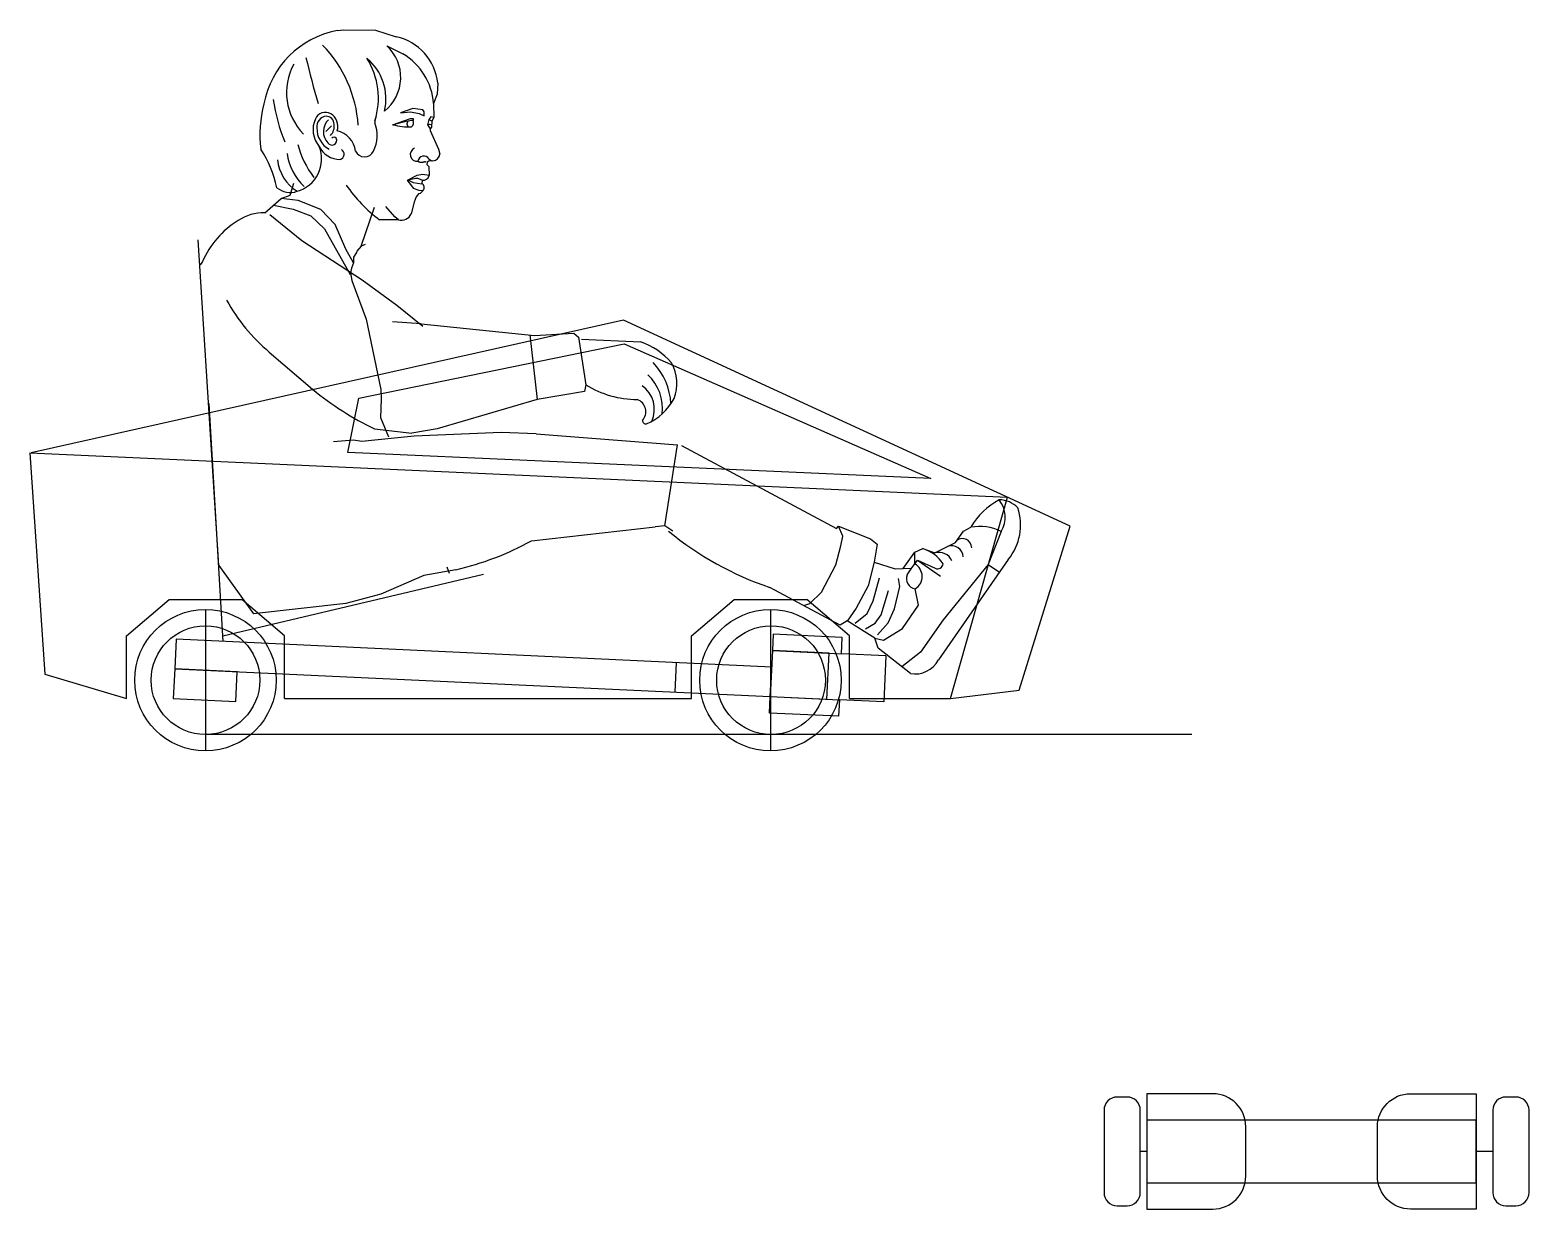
# Model space of a CAD drawing. Header units: millimetres. Extents: x 1207 to 16421, y -1609 to 10563.
# Drawn here: x 6208 to 8483, y 5333 to 7123 of the extents above; entities that cross this region are included whole.
import ezdxf

# ---------------------------------------------------------------- set-up
doc = ezdxf.new("R2010")
doc.units = ezdxf.units.MM
for name, color, linetype in [('person_arm', 7, 'Continuous'), ('person_leg1', 7, 'Continuous'), ('person_lowerleg1', 7, 'Continuous'), ('person_torso', 7, 'Continuous'), ('simplify body', 3, 'Continuous')]:
    doc.layers.add(name, color=color, linetype=linetype)

msp = doc.modelspace()

# ---------------------------------------------------------------- linework, layer by layer
for p, q in [((6501.055, 6195.09), (6480.034, 6556.462)), ((6896.223, 6296.787), (6500.592, 6203.051)), ((7335.908, 6206.201), (7334.743, 6181.228)), ((7440.794, 6201.308), (7335.908, 6206.201)), ((7439.629, 6176.336), (7440.794, 6201.308)), ((7334.743, 6181.228), (7439.629, 6176.336)), ((7507.056, 6173.19), (7439.629, 6176.336)), ((7507.056, 6173.19), (7503.794, 6103.266)), ((7188.736, 6163.012), (7186.639, 6118.061)), ((7330.317, 6086.331), (7331.482, 6111.304)), ((7331.482, 6111.304), (7436.368, 6106.412)), ((7436.368, 6106.412), (7435.203, 6081.439)), ((7503.794, 6103.266), (7436.368, 6106.412)), ((7435.203, 6081.439), (7330.317, 6086.331)), ((7971.047, 6053.777), (6474.214, 6053.777)), ((7903.059, 5420.982), (7893.059, 5420.982)), ((8428.059, 5420.982), (8403.059, 5420.982))]:
    msp.add_line(p, q)
for points in [[(6427.465, 6153.474), (7331.482, 6111.304), (7333.578, 6156.255), (6429.561, 6198.425)], [(7331.482, 6111.304), (7417.388, 6107.297), (7420.65, 6177.221), (7334.743, 6181.228)], [(6425.368, 6108.523), (6520.265, 6104.096), (6522.361, 6149.048), (6427.465, 6153.474)], [(7903.059, 5468.482), (7903.059, 5373.482), (8403.059, 5373.482), (8403.059, 5468.482)]]:
    msp.add_lwpolyline(points, close=True)
for points in [[(7903.059, 5508.482), (7903.059, 5333.482), (8003.059, 5333.482, 0.41421356), (8053.059, 5383.482), (8053.059, 5458.482, 0.41421356), (8003.059, 5508.482)], [(8403.059, 5508.482), (8403.059, 5333.482), (8303.059, 5333.482, -0.41421356), (8253.059, 5383.482), (8253.059, 5458.482, -0.41421356), (8303.059, 5508.482)], [(7838.059, 5483.482), (7838.059, 5358.482, 0.41421356), (7858.059, 5338.482), (7873.059, 5338.482, 0.41421356), (7893.059, 5358.482), (7893.059, 5483.482, 0.41421356), (7873.059, 5503.482), (7858.059, 5503.482, 0.41421356)], [(8428.059, 5483.482), (8428.059, 5358.482, 0.41421356), (8448.059, 5338.482), (8463.059, 5338.482, 0.41421356), (8483.059, 5358.482), (8483.059, 5483.482, 0.41421356), (8463.059, 5503.482), (8448.059, 5503.482, 0.41421356)]]:
    msp.add_lwpolyline(points, format="xyb", close=True)
for centre in [(6474.214, 6136.277), (7332.647, 6136.277)]:
    msp.add_circle(centre, 82.5)
at = {"layer": 'person_arm'}
for p, q in [((7044.837, 6653.868), (7134.459, 6649.726)), ((6570.926, 6634.284), (6636.852, 6577.892)), ((7051.657, 6584.737), (7049.288, 6574.731)), ((6977.701, 6562.511), (6825.665, 6517.975)), ((7049.288, 6574.731), (6977.701, 6562.511))]:
    msp.add_line(p, q, dxfattribs=at)
for points in [[(6571.939, 6843.338), (6620.555, 6803.809), (6712.292, 6744.114), (6764.663, 6705.534), (6804.19, 6673.808)], [(6801.504, 6677.072), (6973.648, 6659.624), (7033.332, 6662.957), (7040.356, 6656.916), (7051.657, 6584.737)], [(6966.35, 6660.364), (6977.701, 6562.511)]]:
    msp.add_lwpolyline(points, dxfattribs=at)
for centre, radius, start, end in [((6758.436, 6853.996), 288.849, 209.204954, 229.52145), ((7101.012, 6549.375), 105.778, 40.487559, 71.566442), ((7096.984, 6548.558), 70.899, 353.52458, 46.45066), ((7083.052, 6550.91), 97.755, 2.912518, 43.866585), ((7125.521, 6586.684), 64.135, 339.142172, 29.283538), ((6934.181, 6939.913), 468.47, 230.603673, 244.297044), ((7128.588, 6706.837), 144.315, 237.786471, 270.319001), ((7111.822, 6547.395), 43.767, 335.418686, 55.150588), ((7122.658, 6543.754), 19.941, 317.858961, 70.265235), ((7110.133, 6603.527), 85.133, 293.052947, 332.220367), ((7142.821, 6530.533), 5.38, 181.685255, 276.91596)]:
    msp.add_arc(centre, radius, start, end, dxfattribs=at)
at = {"layer": 'person_leg1'}
for p, q in [((6801.504, 6677.072), (6758.31, 6680.016)), ((6731.002, 6517.796), (6787.195, 6511.385)), ((6825.665, 6517.975), (6787.195, 6511.385)), ((6976.138, 6510.064), (7190.858, 6493.564)), ((7171.623, 6370.565), (7156.797, 6369.1)), ((7183.669, 6362.542), (7171.623, 6370.565)), ((6968.997, 6347.839), (7156.797, 6369.1)), ((6854.249, 6303.973), (6805.571, 6295.333)), ((6805.571, 6295.333), (6740.562, 6267.033)), ((6740.562, 6267.033), (6687.01, 6252.895)), ((6687.01, 6252.895), (6546.962, 6236.786))]:
    msp.add_line(p, q, dxfattribs=at)
msp.add_lwpolyline([(6976.138, 6510.064), (6922.779, 6512.165), (6790.83, 6506.694), (6711.365, 6498.763), (6698.786, 6500.714), (6668.324, 6497.835)], dxfattribs=at)
msp.add_arc((6755.424, 6734.51), 441.733, 282.927703, 298.913613, dxfattribs=at)
at = {"layer": 'person_lowerleg1'}
for p, q in [((7196.887, 6492.313), (7431.757, 6366.432)), ((7431.757, 6366.432), (7434.998, 6370.015)), ((7434.998, 6370.015), (7483.374, 6350.961)), ((7483.374, 6350.961), (7493.477, 6342.497)), ((7612.557, 6345.458), (7624.761, 6362.482)), ((7624.761, 6362.482), (7635.966, 6368.445)), ((7493.477, 6342.497), (7489.211, 6315.457)), ((7532.968, 6305.608), (7550.679, 6330.825)), ((7550.679, 6330.825), (7562.958, 6336.121)), ((7562.958, 6336.121), (7581.355, 6329.585)), ((7581.355, 6329.585), (7612.557, 6345.458)), ((7489.211, 6315.457), (7521.202, 6305.492)), ((7521.202, 6305.492), (7532.968, 6305.608)), ((7545.339, 6305.049), (7532.968, 6305.608)), ((7539.173, 6296.206), (7545.339, 6305.049)), ((7550.736, 6312.718), (7554.889, 6318.674)), ((7554.889, 6318.674), (7581.714, 6306.1)), ((7692.626, 6319.321), (7586.622, 6167.274)), ((7437.528, 6219.891), (7330.698, 6277.126)), ((7556.645, 6250.117), (7551.426, 6275.179)), ((7532.006, 6214.775), (7556.645, 6250.117)), ((7448.36, 6226.163), (7437.528, 6219.891)), ((7489.954, 6200.295), (7448.36, 6226.163)), ((7503.513, 6197.038), (7532.006, 6214.775)), ((7489.954, 6200.295), (7503.513, 6197.038)), ((7495.396, 6184.672), (7489.954, 6200.295)), ((7544.112, 6146.325), (7495.396, 6184.672))]:
    msp.add_line(p, q, dxfattribs=at)
for points in [[(7382.311, 6249.474), (7391.708, 6252.462), (7409.452, 6269.652), (7431.137, 6311.545), (7438.468, 6340.362), (7441.503, 6355.01), (7434.998, 6370.015)], [(7682.013, 6362.217), (7662.078, 6311.795), (7593.856, 6228.008), (7559.392, 6178.574), (7530.908, 6156.718)], [(7550.736, 6312.718), (7550.679, 6330.825)], [(7489.211, 6315.457), (7480.101, 6279.405), (7461.867, 6245.816), (7448.034, 6225.974)], [(7545.339, 6305.049), (7550.736, 6312.718)], [(7554.889, 6318.674), (7589.975, 6294.212)], [(7662.078, 6311.795), (7679.198, 6300.06)], [(7460.122, 6222.728), (7478.581, 6237.601), (7487.702, 6256.683), (7497.385, 6291.798)], [(7493.978, 6205.068), (7510.422, 6223.185), (7519.989, 6244.427), (7528.255, 6278.502), (7525.915, 6290.869)], [(7475.779, 6214.024), (7490.739, 6222.757), (7499.73, 6235.653), (7511.088, 6272.371)]]:
    msp.add_lwpolyline(points, dxfattribs=at)
for centre, radius, start, end in [((7728.273, 6315.853), 106.238, 117.619083, 150.327732), ((7645.811, 6383.928), 42.213, 329.047912, 38.117726), ((7679.1, 6371.096), 38.889, 43.877437, 90.114333), ((7628.311, 6371.872), 83.055, 320.748216, 18.372741), ((7487.841, 6741.21), 489.967, 230.591594, 251.293484), ((7623.143, 6337.189), 14.035, 0.332158, 127.356448), ((7649.456, 6294.849), 74.822, 64.206972, 100.387294), ((7544.743, 6279.568), 59.408, 34.104348, 71.921001), ((7587.26, 6308.833), 21.576, 23.026711, 105.885849), ((7606.129, 6321.907), 18.337, 4.457313, 107.299172), ((7540.491, 6293.754), 21.555, 300.484486, 61.620397), ((7585.265, 6314.102), 8.755, 246.072539, 351.958147), ((7553.108, 6290.242), 15.157, 156.829788, 263.629581), ((7551.018, 6185.916), 40.189, 260.10493, 332.363184)]:
    msp.add_arc(centre, radius, start, end, dxfattribs=at)
at = {"layer": 'person_torso'}
for p, q in [((6673.889, 7122.626), (6684.174, 7123.283)), ((6684.174, 7123.283), (6732.114, 7123.138)), ((6732.114, 7123.138), (6763.753, 7113.073)), ((6749.559, 7099.33), (6773.849, 7086.887)), ((6826.779, 7042.514), (6825.63, 7026.011)), ((6825.63, 7026.011), (6820.352, 7011.914)), ((6820.352, 7011.914), (6820.913, 6990.243)), ((6817.813, 6985.067), (6817.455, 6975.86)), ((6820.913, 6990.243), (6817.813, 6985.067)), ((6817.455, 6975.86), (6815.039, 6973.387)), ((6815.039, 6973.387), (6815.251, 6970.615)), ((6815.251, 6970.615), (6827.955, 6942.469)), ((6827.955, 6942.469), (6829.822, 6934.826)), ((6810.478, 6922.743), (6810.062, 6918.931)), ((6810.062, 6918.931), (6813.398, 6915.826)), ((6813.031, 6924.175), (6810.478, 6922.743)), ((6819.502, 6924.741), (6813.031, 6924.175)), ((6813.305, 6927.62), (6817.498, 6924.566)), ((6802.948, 6895.389), (6802.58, 6889.909)), ((6813.398, 6915.826), (6813.563, 6902.204)), ((6588.982, 6867.296), (6602.574, 6872.301)), ((6602.574, 6872.301), (6608.105, 6890.745)), ((6797.37, 6874.572), (6793.753, 6870.08)), ((6800.18, 6874.829), (6797.37, 6874.572)), ((6804.396, 6879.498), (6800.18, 6874.829)), ((6564.406, 6845.728), (6588.982, 6867.296)), ((6710.552, 6795.261), (6730.619, 6854.482)), ((6790.869, 6862.039), (6786.638, 6844.163)), ((6793.753, 6870.08), (6790.869, 6862.039)), ((6766.967, 6835), (6738.461, 6835.165)), ((6494.337, 6310.578), (6463.191, 6804.8)), ((6703.642, 6785.436), (6698.904, 6778.219)), ((6703.709, 6787.502), (6703.642, 6785.436)), ((6710.552, 6795.261), (6703.709, 6787.502)), ((6716.449, 6797.661), (6710.552, 6795.261)), ((6695.849, 6761.71), (6694.357, 6754.621)), ((6699.064, 6769.753), (6695.849, 6761.71)), ((6698.904, 6778.219), (6699.064, 6769.753)), ((6694.357, 6754.621), (6696.459, 6742.855)), ((6696.459, 6742.855), (6718.241, 6684.355)), ((6718.241, 6684.355), (6740.456, 6577.468)), ((6740.456, 6577.468), (6741.074, 6563.024)), ((6741.074, 6563.024), (6740.079, 6534.887)), ((6740.079, 6534.887), (6751.959, 6505.642)), ((7171.623, 6370.565), (7190.858, 6493.564)), ((6494.337, 6310.578), (6546.962, 6236.786)), ((6844.842, 6298.141), (6840.953, 6307.649))]:
    msp.add_line(p, q, dxfattribs=at)
for points in [[(6758.083, 6979.142), (6785.324, 6989.025), (6789.565, 6989.014), (6789.556, 6985.624), (6787.506, 6985.63), (6778.809, 6984.382), (6758.89, 6979.434)], [(6820.913, 6990.243), (6816.172, 6991.675), (6813.086, 6987.296), (6811.453, 6979.11), (6815.039, 6973.387)], [(6817.813, 6985.067), (6813.086, 6987.296)], [(6657.019, 6969.397), (6665.282, 6977.558)], [(6811.453, 6979.11), (6814.376, 6980.055), (6817.465, 6979.612)], [(6813.563, 6902.204), (6803.93, 6903.885), (6795.233, 6902.14), (6780.148, 6894.768)], [(6802.948, 6895.389), (6796.558, 6898.009), (6793.529, 6898.017), (6785.826, 6896.147), (6780.148, 6894.768), (6783.263, 6894.76), (6789.518, 6891.711), (6796.017, 6890.743), (6802.58, 6889.909)], [(6780.148, 6894.768), (6783.789, 6890.491), (6789.262, 6883.287), (6798.01, 6879.869), (6804.396, 6879.498)], [(6577.367, 6857.102), (6607.362, 6851.31), (6633.887, 6841.384), (6654.85, 6821.45), (6693.785, 6751.904)], [(6699.064, 6769.753), (6687.373, 6790.51), (6670.89, 6827.93), (6649.316, 6850.887), (6615.096, 6864.179), (6588.982, 6867.296)], [(6766.967, 6835), (6761.659, 6839.664), (6748.031, 6855.148)]]:
    msp.add_lwpolyline(points, dxfattribs=at)
msp.add_lwpolyline([(6806.25, 6992.957), (6806.267, 6999.009), (6803.977, 7002.215), (6788.801, 7003.856), (6770.026, 6997.658), (6785.514, 6999.175), (6798.429, 6996.247)], close=True, dxfattribs=at)
for centre, radius, start, end in [((6700.48, 6985.23), 139.945, 100.953417, 169.364072), ((6513.261, 6965.865), 193.242, 3.795441, 44.095141), ((6705.157, 7051.271), 65.431, 308.699431, 47.264319), ((6746.049, 7033.832), 81.195, 6.138457, 77.406051), ((8045.033, 7416.86), 1457.453, 193.311253, 196.140161), ((6667.249, 7018.332), 80.875, 347.04947, 49.988107), ((6623.147, 7019.737), 113.578, 342.285969, 32.208939), ((6726.099, 7005.36), 94.481, 3.977649, 59.642065), ((6686.884, 7028.276), 89.667, 151.421337, 224.549597), ((6734.284, 6965.05), 177.414, 164.969558, 187.31689), ((6834.388, 7053.53), 259.741, 187.929148, 202.675053), ((6676.425, 6972.082), 38.914, 155.403767, 220.824959), ((6656.091, 6982.006), 16.304, 60.020789, 157.373781), ((6659.097, 6976.597), 15.918, 96.69456, 187.378403), ((6678.251, 6968.988), 25.114, 133.902904, 223.172241), ((6657.237, 6980.247), 12.16, 359.281124, 89.977226), ((6652.827, 6977.025), 22.252, 342.051366, 59.148963), ((6747.851, 6983.729), 16.575, 152.8072, 184.71286), ((6781.8, 6982.593), 8.131, 310.944228, 21.897429), ((6679.759, 6973.872), 36.454, 178.928634, 240.569859), ((6650.581, 6976.899), 19.083, 314.452887, 9.63771), ((6666.015, 6934.962), 36.099, 6.98371, 77.226854), ((6680.223, 6963.209), 54.582, 333.982963, 20.547964), ((6781.857, 7061.707), 85.418, 254.402227, 273.53803), ((6413.369, 6848.153), 172.922, 11.928296, 33.048274), ((6599.252, 6927.749), 51.33, 285.791123, 21.597116), ((6753.913, 6987.207), 144.733, 195.173859, 217.285787), ((6678.091, 6961.169), 34.337, 205.029771, 270.92344), ((6666.074, 6955.768), 7.307, 212.852531, 25.021823), ((6669.329, 6956.713), 3.992, 32.523236, 144.379144), ((6676.384, 6934.798), 8.276, 285.84955, 60.6064), ((6795.368, 6934.176), 10.292, 111.624161, 276.844297), ((6647.312, 6932.479), 63.965, 185.478486, 237.794142), ((6683.019, 6947.574), 85.682, 187.954989, 226.488953), ((6715.58, 6945.797), 15.171, 205.139073, 334.509232), ((6805.569, 6922.964), 9.029, 31.04359, 173.682008), ((6818.874, 6935.707), 10.983, 273.281624, 355.399804), ((6804.627, 6904.449), 9.214, 259.504542, 345.895391), ((6602.76, 6908.098), 31.528, 230.14714, 289.377262), ((6872.528, 7014.495), 223.904, 214.4407, 233.21823), ((6799.903, 6884.078), 6.417, 314.452299, 65.341799), ((6593.645, 6718.886), 134.61, 121.348296, 156.956393), ((6562.32, 6776.928), 68.831, 88.263349, 124.215922), ((6771.24, 6851.523), 17.067, 255.500799, 334.451048), ((6535.002, 6717.594), 84.668, 140.387582, 145.020868)]:
    msp.add_arc(centre, radius, start, end, dxfattribs=at)
for points in [[(6781.799, 6984.811), (6778.305, 6981.719), (6781.7, 6976.289)], [(6796.594, 6923.958), (6798.992, 6922.85), (6801.514, 6922.714), (6804.361, 6922.707), (6807.274, 6923.605), (6808.438, 6923.278)]]:
    msp.add_open_spline(points, degree=2, dxfattribs=at)
at = {"layer": 'simplify body'}
for p, q in [((7108.562, 6682.981), (6209.559, 6481.374)), ((7786.449, 6370.312), (7108.562, 6682.981)), ((6706.732, 6564.621), (7109.496, 6646.625)), ((7109.496, 6646.625), (7575.324, 6442.547)), ((6690.41, 6481.77), (6706.732, 6564.621)), ((6207.861, 6481.451), (6230.628, 6145.177)), ((6207.861, 6481.451), (7691.552, 6414.083)), ((7575.324, 6442.547), (6690.41, 6481.77)), ((7605.108, 6108.343), (7691.552, 6414.083)), ((7709.033, 6121.184), (7786.449, 6370.312)), ((6354.214, 6203.343), (6419.214, 6258.619)), ((6419.214, 6258.619), (6529.214, 6258.619)), ((6594.214, 6203.343), (6529.214, 6258.619)), ((7211.695, 6203.343), (7276.695, 6258.619)), ((7276.695, 6258.619), (7386.695, 6258.619)), ((7451.695, 6203.343), (7386.695, 6258.619)), ((6474.214, 6243.619), (6474.214, 6028.935)), ((7331.695, 6243.619), (7331.695, 6028.935)), ((6354.214, 6108.343), (6354.214, 6203.343)), ((6594.214, 6108.343), (6594.214, 6203.343)), ((7211.695, 6108.343), (7211.695, 6203.343)), ((7451.695, 6108.343), (7451.695, 6203.343)), ((6230.628, 6145.177), (6354.214, 6108.343)), ((7605.108, 6108.343), (7709.033, 6121.184)), ((6594.214, 6108.343), (7211.695, 6108.343)), ((7451.695, 6108.343), (7605.108, 6108.343))]:
    msp.add_line(p, q, dxfattribs=at)
for centre in [(6474.214, 6136.277), (7331.695, 6136.277)]:
    msp.add_circle(centre, 107.335, dxfattribs=at)

doc.saveas('drawing.dxf')
